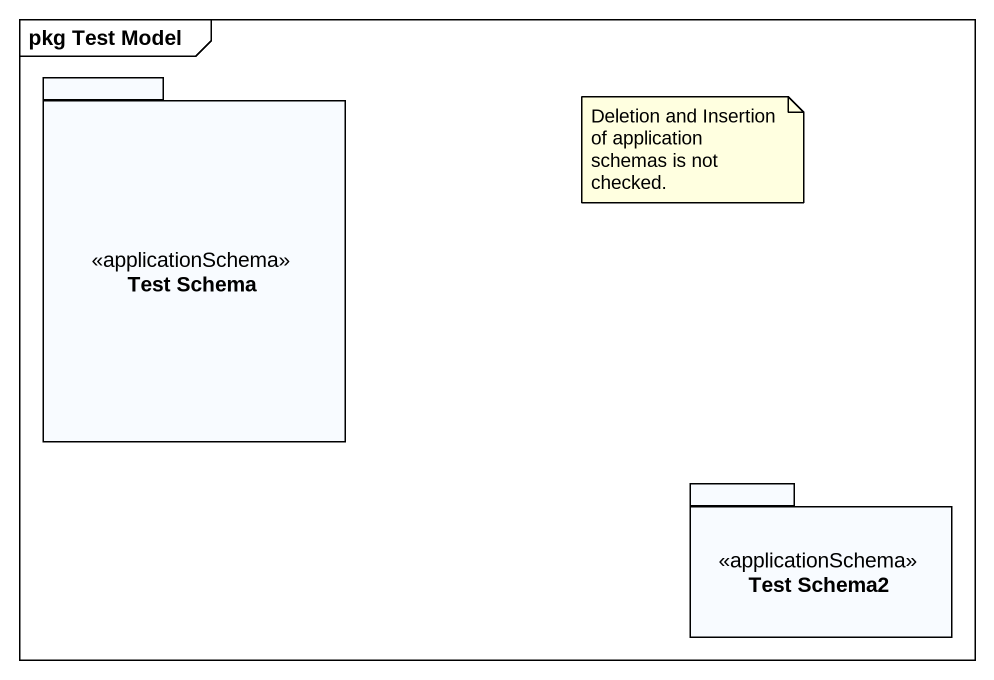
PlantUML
@startuml
mainframe pkg Test Model
package "Test Schema" as Test_Schema <<applicationSchema>> {
}
package "Test Schema2" as Test_Schema2 <<applicationSchema>> {
}
note as N1
  Deletion and Insertion of application schemas is not checked.
end note
@enduml
